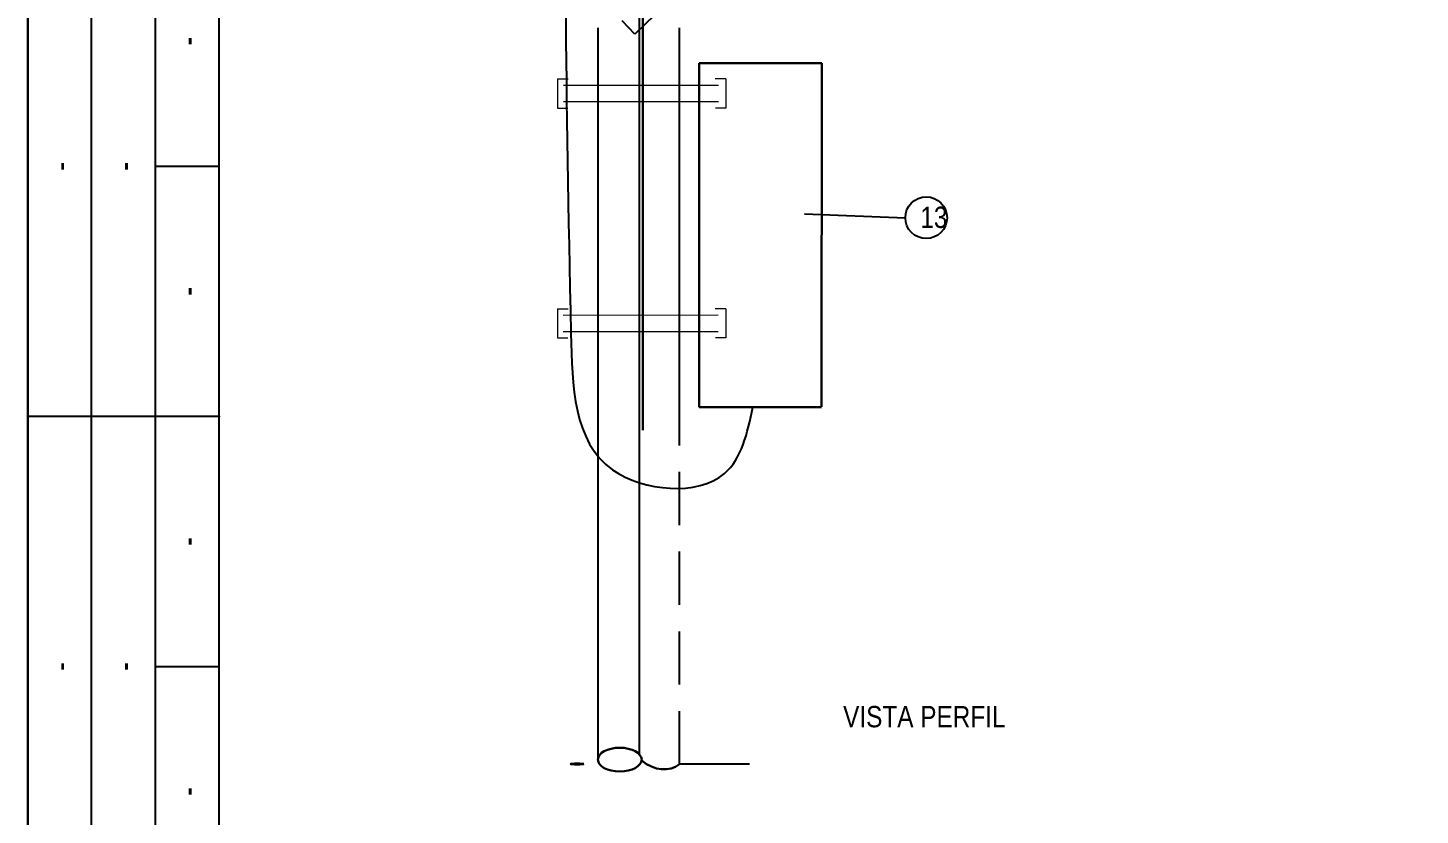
# Model space of a CAD drawing. Header units: millimetres. Extents: x 1804 to 3757, y 2643 to 7323.
# Drawn here: x 3075.3 to 3173.5, y 3057.2 to 3112.8 of the extents above; entities that cross this region are included whole.
import ezdxf
from ezdxf.enums import TextEntityAlignment as Align

# ---------------------------------------------------------------- set-up
doc = ezdxf.new("R2010")
doc.units = ezdxf.units.MM
doc.linetypes.add('HIDDEN2', pattern=[0.1875, 0.125, -0.0625])
for name, color, linetype in [('_Cajetin Linea 2', 2, 'Continuous'), ('_Texto 1', 7, 'Continuous'), ('CAJETIN_T-1', 104, 'Continuous'), ('G-PROYECCIONES', 1, 'HIDDEN2')]:
    doc.layers.add(name, color=color, linetype=linetype)
for name, color, linetype, lineweight in [('_Cajetin Linea 3', 5, 'Continuous', 30), ('DETALLES1', 7, 'Continuous', 5), ('MODIFICADO', 253, 'Continuous', 30), ('POSTE', 7, 'Continuous', 13)]:
    doc.layers.add(name, color=color, linetype=linetype, lineweight=lineweight)
doc.styles.add('Disylays_86', font='swisscl.ttf', dxfattribs={"height": 2.2})
doc.styles.add('Swis721 Cn BT', font='swissc.ttf')

# ---------------------------------------------------------------- blocks, each defined once
blk = doc.blocks.new('CAJETIN ARMADO')
at = {"layer": '_Cajetin Linea 2', "color": 3}
for points in [[(1380.954, 5529.82), (1380.954, 5776.82)], [(1385.454, 5529.82), (1385.454, 5776.82)], [(1389.954, 5529.82), (1389.954, 5776.82)], [(1385.454, 5653.32), (1389.954, 5653.32)], [(1389.954, 5635.678), (1376.454, 5635.678)], [(1385.454, 5618.035), (1389.954, 5618.035)]]:
    blk.add_lwpolyline(points, dxfattribs=at)
at = {"layer": '_Cajetin Linea 3', "ltscale": 0.1}
blk.add_lwpolyline([(1569.362, 5499.82), (1376.454, 5499.82), (1376.454, 5776.82), (1569.362, 5776.82)], close=True, dxfattribs=at)
at = {"layer": 'CAJETIN_T-1', "color": 2}
blk.add_point((1389.954, 5635.678), dxfattribs=at)
at = {"layer": '_Texto 1', "style": 'Disylays_86'}
for p in [(1387.704, 5662.142), (1378.704, 5653.32), (1383.204, 5653.32), (1387.704, 5644.499), (1387.704, 5626.856), (1378.704, 5618.035), (1383.204, 5618.035), (1387.704, 5609.213)]:
    blk.add_text('-', height=1.8, rotation=90, dxfattribs=at).set_placement(p, align=Align.MIDDLE_CENTER)

msp = doc.modelspace()

# ---------------------------------------------------------------- linework, layer by layer
at = {"color": 251, "true_color": 0x636466}
for p, q in [((3118.383, 3160.831), (3118.383, 3061.548)), ((3115.477, 3112.775), (3115.477, 3061.149))]:
    msp.add_line(p, q, dxfattribs=at)
at = {"ltscale": 0.5}
for p, q in [((3142.939, 3136.47), (3118.093, 3112.327)), ((3118.093, 3112.327), (3117.201, 3113.278))]:
    msp.add_line(p, q, dxfattribs=at)
at = {"color": 5}
msp.add_line((3130.058, 3099.662), (3137.173, 3099.382), dxfattribs=at)
at = {"color": 1}
msp.add_line((3126.181, 3060.824), (3121.236, 3060.824), dxfattribs=at)
at = {"color": 30, "lineweight": 30}
msp.add_lwpolyline([(3146.989, 3136.586), (3146.988, 3136.802), (3146.904, 3136.82), (3146.795, 3136.808), (3118.642, 3136.923), (3118.644, 3084.399)], dxfattribs=at)
at = {"color": 251, "true_color": 0x636466}
msp.add_lwpolyline([(3121.241, 3086.027), (3121.241, 3112.775)], dxfattribs=at)
at = {"color": 5}
msp.add_circle((3138.644, 3099.382), 1.471, dxfattribs=at)
at = {"color": 251, "lineweight": 30, "true_color": 0x636466, "extrusion": (0, 0, -1)}
msp.add_ellipse((3117.023, 3061.149), major_axis=(-1.545, 0), ratio=0.543748, dxfattribs=at)
at = {"color": 251, "lineweight": 30, "true_color": 0x636466}
msp.add_ellipse((3119.756, 3062.529), major_axis=(-1.615, 1.583), ratio=0.822691, start_param=1.65568, end_param=3.043956, dxfattribs=at)
at = {"color": 3}
msp.add_spline([(3142.651, 3146.927), (3132.575, 3146.906), (3122.079, 3146.825), (3115.109, 3144.792), (3113.525, 3137.991), (3113.57, 3091.229), (3116.515, 3081.604), (3124.411, 3081.337), (3126.419, 3086.016)], degree=3, dxfattribs=at)
at = {"layer": 'DETALLES1', "color": 1}
for p, q in [((3112.623, 3109.182), (3113.368, 3109.182)), ((3112.623, 3109.182), (3112.623, 3107.114)), ((3113.041, 3108.731), (3123.995, 3108.737)), ((3124.505, 3109.181), (3123.76, 3109.181)), ((3124.505, 3109.181), (3124.505, 3107.114)), ((3123.995, 3107.555), (3113.042, 3107.554)), ((3112.623, 3107.114), (3113.352, 3107.114)), ((3124.505, 3107.114), (3123.776, 3107.114)), ((3112.623, 3092.966), (3113.368, 3092.966)), ((3112.623, 3092.966), (3112.623, 3090.898)), ((3124.505, 3092.965), (3123.76, 3092.965)), ((3124.505, 3092.965), (3124.505, 3090.897)), ((3113.017, 3092.514), (3123.974, 3092.521)), ((3112.623, 3090.898), (3113.352, 3090.898)), ((3123.975, 3091.339), (3113.018, 3091.338)), ((3124.505, 3090.897), (3123.776, 3090.897))]:
    msp.add_line(p, q, dxfattribs=at)
at = {"layer": 'G-PROYECCIONES', "ltscale": 30}
msp.add_lwpolyline([(3121.236, 3060.824), (3121.236, 3086.027)], dxfattribs=at)
at = {"layer": 'MODIFICADO', "color": 215, "true_color": 0xa953a0}
for p, q in [((3122.629, 3110.286), (3131.271, 3110.286)), ((3122.612, 3086.028), (3131.253, 3086.028))]:
    msp.add_line(p, q, dxfattribs=at)
for points in [[(3122.629, 3110.286), (3122.612, 3086.028)], [(3131.271, 3110.286), (3131.253, 3086.029)]]:
    msp.add_lwpolyline(points, dxfattribs=at)
msp.add_ellipse((3114.017, 3060.842), major_axis=(-0.466, 0), ratio=0.0643, start_param=-3.141592653589793, end_param=3.141592653589793, dxfattribs=at)

# ---------------------------------------------------------------- block references
at = {"layer": 'POSTE', "lineweight": 25}
msp.add_blockref('CAJETIN ARMADO', (1698.798, -2550.311), dxfattribs=at)

# ---------------------------------------------------------------- texts
at = {"style": 'Swis721 Cn BT'}
msp.add_text('13', height=1.5, dxfattribs=at).set_placement((3138.232, 3098.66))
at = {"ltscale": 1000, "style": 'Swis721 Cn BT'}
msp.add_text('VISTA PERFIL', height=1.5, dxfattribs=at).set_placement((3132.782, 3063.433))

doc.saveas('drawing.dxf')
